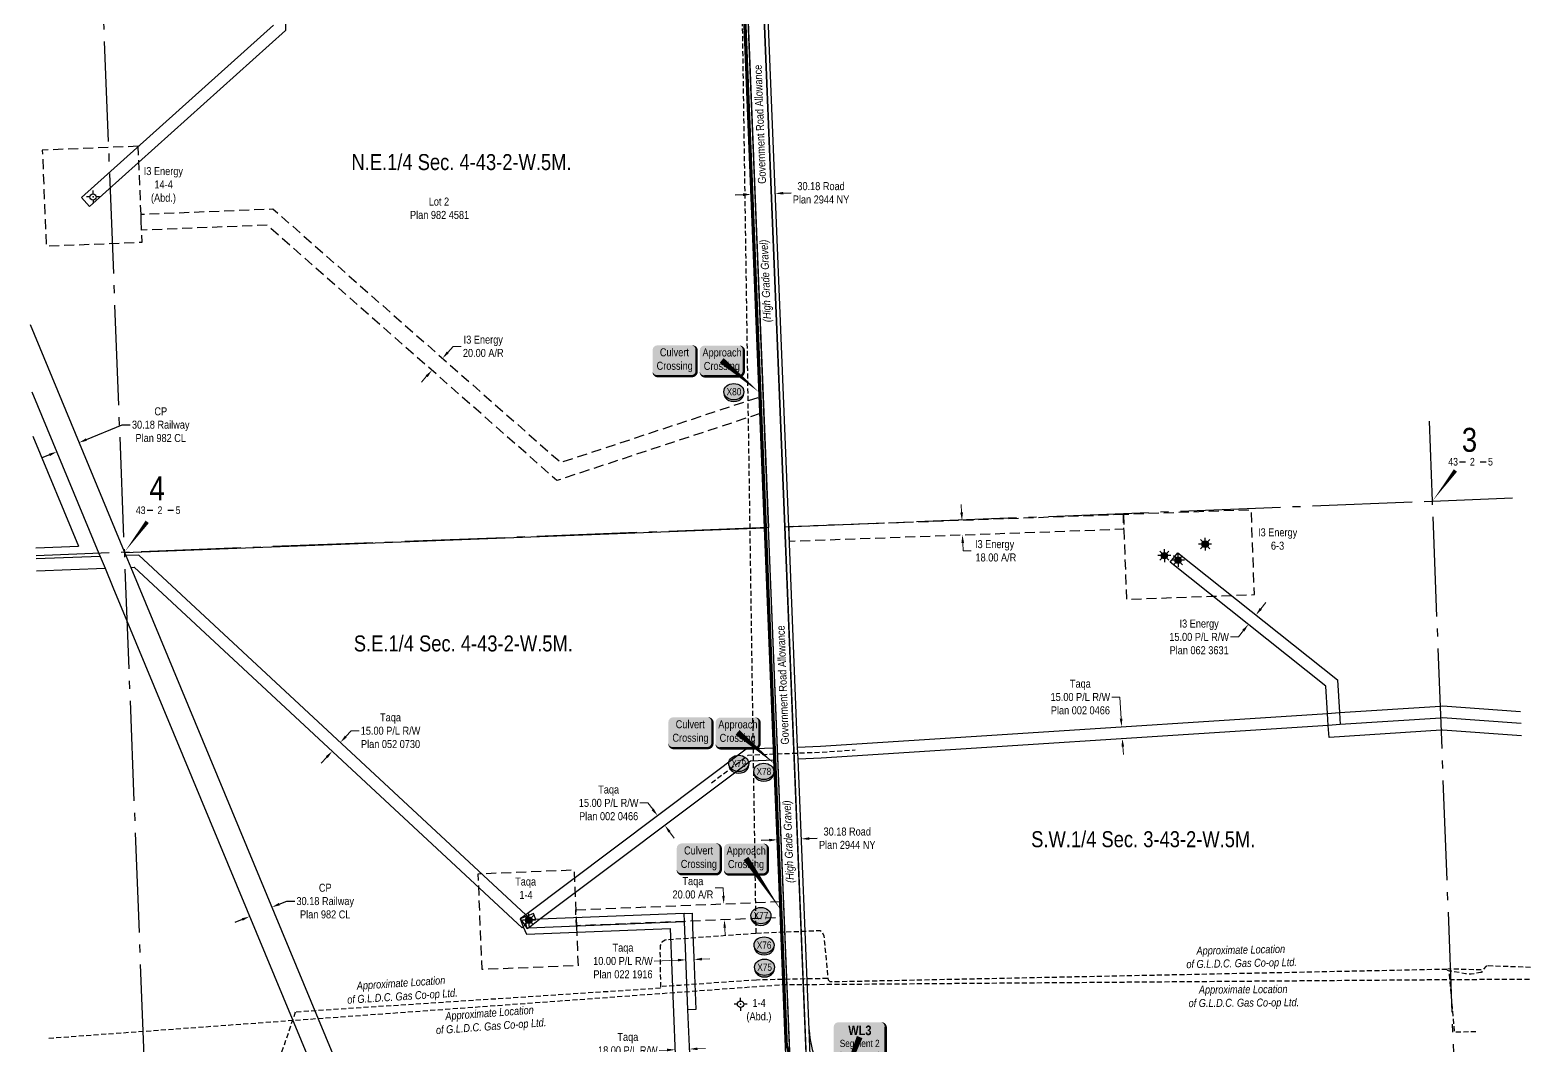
# Model space of a CAD drawing. Extents: x 683901 to 697439, y 5834844 to 5859401.
# Drawn here: x 687052 to 688927, y 5839223 to 5840493 of the extents above; entities that cross this region are included whole.
import ezdxf
from ezdxf.enums import TextEntityAlignment as Align

# ---------------------------------------------------------------- set-up
doc = ezdxf.new("R2010")
doc.units = 0
doc.header["$LTSCALE"] = 5
doc.header["$PDSIZE"] = 0.5
for name, pattern in [('foc-ACCESSROAD', [3.75, 2.5, -1.25]), ('foc-QUARTERLINE', [33, 25, -3, 2, -3]), ('UG_PIPE', [1.875, 1.25, -0.625])]:
    doc.linetypes.add(name, pattern=pattern)
doc.layers.get('Defpoints').update_dxf_attribs({"color": 9})
for name, color, linetype in [('10', 1, 'Continuous'), ('9', 3, 'Continuous'), ('AS-PIPE-UG', 44, 'UG_PIPE'), ('AS-PIPE-UG-T', 44, 'Continuous'), ('C-SYMBOL', 7, 'Continuous'), ('CG-NOTES', 7, 'Continuous'), ('F-AR', 190, 'foc-ACCESSROAD'), ('F-RW', 190, 'Continuous'), ('F-WS', 190, 'foc-ACCESSROAD'), ('F-WS-S', 190, 'Continuous'), ('L-QSEC', 8, 'foc-QUARTERLINE'), ('L-ROAD-T', 7, 'Continuous'), ('L-SEC', 7, 'Continuous'), ('L-SECLBL', 7, 'Continuous'), ('L-TITLEDB', 4, 'Continuous'), ('L-TITLEDB-T', 4, 'Continuous'), ('P-CROSSINGS', 250, 'Continuous')]:
    doc.layers.add(name, color=color, linetype=linetype)
for name, color, linetype, lineweight in [('F-RW-T', 190, 'Continuous', 9), ('F-WS-T', 190, 'Continuous', 9), ('T-TEXT', 48, 'Continuous', 18)]:
    doc.layers.add(name, color=color, linetype=linetype, lineweight=lineweight)
for name, color, linetype, true_color in [('oil_and_gas_wells_pt', 7, 'Continuous', 0xfc3d16), ('P-PROPOSED-WL3', 92, 'Continuous', 0x00bd00), ('P-PROPOSED-WL4', 7, 'Continuous', 0x5b5bc8)]:
    doc.layers.add(name, color=color, linetype=linetype, true_color=true_color)
doc.styles.add('175L', font='ARIALN.TTF', dxfattribs={"height": 20})
doc.styles.add('80', font='ARIALN.TTF', dxfattribs={"height": 10})
doc.styles.add('80CG', font='ARIALN.TTF', dxfattribs={"height": 10})
doc.styles.add('80L', font='ARIALN.TTF', dxfattribs={"height": 10})
doc.styles.add('80LS', font='ARIALNI.TTF', dxfattribs={"height": 10})
doc.styles.add('BOLD', font='ARIALNB.TTF')
doc.styles.add('Crossing', font='ARIALN.TTF', dxfattribs={"height": 10})
doc.styles.add('SIMPLEX', font='ARIALN.TTF')
doc.dimstyles.new('Compass 5 000', dxfattribs={"dimscale": 5, "dimtxt": 9, "dimasz": 2, "dimexe": 0.2, "dimexo": 0.0625, "dimgap": 0.5, "dimtad": 0, "dimtih": 1, "dimtoh": 1, "dimzin": 0, "dimdsep": 46, "dimtxsty": '80CG', "dimcen": 0.1, "dimse1": 1, "dimse2": 1, "dimclrd": 256, "dimclrt": 256, "dimaunit": 1, "dimadec": 4, "dimazin": 0, "dimtfac": 0.06, "dimtofl": 0, "dimtmove": 0, "dimatfit": 1, "dimfxl": 0.2, "dimtolj": 1, "dimtzin": 0, "dimlwd": -1, "dimarcsym": 0})

# ---------------------------------------------------------------- blocks, each defined once
blk = doc.blocks.new('L-SECLBL')
at = {"layer": '9', "color": 7}
for p, q in [((-5.1, -27.8), (-12.3, -27.8)), ((20.7, -27.8), (13.5, -27.8))]:
    blk.add_line(p, q, dxfattribs=at)
at = {"layer": '10', "color": 2, "style": 'SIMPLEX'}
blk.add_attdef('SEC', text='', height=30, dxfattribs=at).set_placement((0, 0), align=Align.MIDDLE)
at = {"layer": '10', "color": 5, "style": '80L'}
blk.add_attdef('TWP', text='', height=9.5, dxfattribs=at).set_placement((-14.4, -27.4), align=Align.MIDDLE_RIGHT)
blk.add_attdef('RGE', text='', height=9.5, dxfattribs=at).set_placement((3.6, -27.4), align=Align.MIDDLE_CENTER)
blk.add_attdef('MER', text='', height=9.5, dxfattribs=at).set_placement((23.2, -27.4), align=Align.MIDDLE_LEFT)
blk = doc.blocks.new('*U988')
h = blk.add_hatch(color=59)
edge = h.paths.add_edge_path()
edge.add_line((-21.5, -20), (21.5, -20))
edge.add_arc((21.5, -14), 6, 270, 360)
edge.add_line((27.5, -14), (27.5, 12.5))
edge.add_arc((21.5, 12.5), 6, 0, 90)
edge.add_line((21.5, 18.5), (-21.5, 18.5))
edge.add_arc((-21.5, 12.5), 6, 90, 180)
edge.add_line((-27.5, 12.5), (-27.5, -14))
edge.add_arc((-21.5, -14), 6, 180, 270)
at = {"color": 1, "flags": 128}
blk.add_lwpolyline([(-21.5, -20, 3, 3, 0), (21.5, -20, 3, 3, 0.414214), (27.5, -14, 3, 3, 0), (27.5, 12.5, 3, 0, 0.414214), (21.5, 18.5, 0, 0, 0), (-21.5, 18.5, 0, 0, 0.414214), (-27.5, 12.5, 0, 0, 0), (-27.5, -14, 0, 3, 0.414214)], format="xyseb", close=True, dxfattribs=at)
blk.add_lwpolyline([(48, -40.9, 0, 7.5, 0), (0, 0, 0, 0, 0)], format="xyseb", dxfattribs=at)
at = {"color": 1, "style": '80'}
blk.add_attdef('ENTER_TEXT_001', (-36, -5), '', height=10, dxfattribs=at)
blk = doc.blocks.new('*U1009')
h = blk.add_hatch(color=254)
edge = h.paths.add_edge_path()
edge.add_line((-21.5, -20), (21.5, -20))
edge.add_arc((21.5, -14), 6, 270, 360)
edge.add_line((27.5, -14), (27.5, 12.5))
edge.add_arc((21.5, 12.5), 6, 0, 90)
edge.add_line((21.5, 18.5), (-21.5, 18.5))
edge.add_arc((-21.5, 12.5), 6, 90, 180)
edge.add_line((-27.5, 12.5), (-27.5, -14))
edge.add_arc((-21.5, -14), 6, 180, 270)
at = {"color": 160, "flags": 128}
blk.add_lwpolyline([(-21.5, -20, 3, 3, 0), (21.5, -20, 3, 3, 0.414214), (27.5, -14, 3, 3, 0), (27.5, 12.5, 3, 0, 0.414214), (21.5, 18.5, 0, 0, 0), (-21.5, 18.5, 0, 0, 0.414214), (-27.5, 12.5, 0, 0, 0), (-27.5, -14, 0, 3, 0.414214)], format="xyseb", close=True, dxfattribs=at)
at = {"color": 160, "style": '80'}
blk.add_attdef('ENTER_TEXT_001', (-26.8, -4.9), '', height=10, dxfattribs=at)
blk = doc.blocks.new('*U1010')
h = blk.add_hatch(color=59)
edge = h.paths.add_edge_path()
edge.add_line((-21.5, -20), (21.5, -20))
edge.add_arc((21.5, -14), 6, 270, 360)
edge.add_line((27.5, -14), (27.5, 12.5))
edge.add_arc((21.5, 12.5), 6, 0, 90)
edge.add_line((21.5, 18.5), (-21.5, 18.5))
edge.add_arc((-21.5, 12.5), 6, 90, 180)
edge.add_line((-27.5, 12.5), (-27.5, -14))
edge.add_arc((-21.5, -14), 6, 180, 270)
at = {"color": 1, "flags": 128}
blk.add_lwpolyline([(-21.5, -20, 3, 3, 0), (21.5, -20, 3, 3, 0.414214), (27.5, -14, 3, 3, 0), (27.5, 12.5, 3, 0, 0.414214), (21.5, 18.5, 0, 0, 0), (-21.5, 18.5, 0, 0, 0.414214), (-27.5, 12.5, 0, 0, 0), (-27.5, -14, 0, 3, 0.414214)], format="xyseb", close=True, dxfattribs=at)
blk.add_lwpolyline([(48, -40.9, 0, 7.5, 0), (0, 0, 0, 0, 0)], format="xyseb", dxfattribs=at)
at = {"color": 1, "style": '80'}
blk.add_attdef('ENTER_TEXT_001', (-36, -5), '', height=10, dxfattribs=at)
blk = doc.blocks.new('*U1011')
h = blk.add_hatch(color=254)
edge = h.paths.add_edge_path()
edge.add_line((-21.5, -20), (21.5, -20))
edge.add_arc((21.5, -14), 6, 270, 360)
edge.add_line((27.5, -14), (27.5, 12.5))
edge.add_arc((21.5, 12.5), 6, 0, 90)
edge.add_line((21.5, 18.5), (-21.5, 18.5))
edge.add_arc((-21.5, 12.5), 6, 90, 180)
edge.add_line((-27.5, 12.5), (-27.5, -14))
edge.add_arc((-21.5, -14), 6, 180, 270)
at = {"color": 160, "flags": 128}
blk.add_lwpolyline([(-21.5, -20, 3, 3, 0), (21.5, -20, 3, 3, 0.414214), (27.5, -14, 3, 3, 0), (27.5, 12.5, 3, 0, 0.414214), (21.5, 18.5, 0, 0, 0), (-21.5, 18.5, 0, 0, 0.414214), (-27.5, 12.5, 0, 0, 0), (-27.5, -14, 0, 3, 0.414214)], format="xyseb", close=True, dxfattribs=at)
at = {"color": 160, "style": '80'}
blk.add_attdef('ENTER_TEXT_001', (-26.8, -4.9), '', height=10, dxfattribs=at)
blk = doc.blocks.new('*U1012')
h = blk.add_hatch(color=59)
edge = h.paths.add_edge_path()
edge.add_line((-21.5, -20), (21.5, -20))
edge.add_arc((21.5, -14), 6, 270, 360)
edge.add_line((27.5, -14), (27.5, 12.5))
edge.add_arc((21.5, 12.5), 6, 0, 90)
edge.add_line((21.5, 18.5), (-21.5, 18.5))
edge.add_arc((-21.5, 12.5), 6, 90, 180)
edge.add_line((-27.5, 12.5), (-27.5, -14))
edge.add_arc((-21.5, -14), 6, 180, 270)
at = {"color": 1, "flags": 128}
blk.add_lwpolyline([(-21.5, -20, 3, 3, 0), (21.5, -20, 3, 3, 0.414214), (27.5, -14, 3, 3, 0), (27.5, 12.5, 3, 0, 0.414214), (21.5, 18.5, 0, 0, 0), (-21.5, 18.5, 0, 0, 0.414214), (-27.5, 12.5, 0, 0, 0), (-27.5, -14, 0, 3, 0.414214)], format="xyseb", close=True, dxfattribs=at)
blk.add_lwpolyline([(44.6, -65.6, 0, 7.5, 0), (0, 0, 0, 0, 0)], format="xyseb", dxfattribs=at)
at = {"color": 1, "style": '80'}
blk.add_attdef('ENTER_TEXT_001', (-36, -5), '', height=10, dxfattribs=at)
blk = doc.blocks.new('*U1013')
h = blk.add_hatch(color=254)
edge = h.paths.add_edge_path()
edge.add_line((-21.5, -20), (21.5, -20))
edge.add_arc((21.5, -14), 6, 270, 360)
edge.add_line((27.5, -14), (27.5, 12.5))
edge.add_arc((21.5, 12.5), 6, 0, 90)
edge.add_line((21.5, 18.5), (-21.5, 18.5))
edge.add_arc((-21.5, 12.5), 6, 90, 180)
edge.add_line((-27.5, 12.5), (-27.5, -14))
edge.add_arc((-21.5, -14), 6, 180, 270)
at = {"color": 160, "flags": 128}
blk.add_lwpolyline([(-21.5, -20, 3, 3, 0), (21.5, -20, 3, 3, 0.414214), (27.5, -14, 3, 3, 0), (27.5, 12.5, 3, 0, 0.414214), (21.5, 18.5, 0, 0, 0), (-21.5, 18.5, 0, 0, 0.414214), (-27.5, 12.5, 0, 0, 0), (-27.5, -14, 0, 3, 0.414214)], format="xyseb", close=True, dxfattribs=at)
at = {"color": 160, "style": '80'}
blk.add_attdef('ENTER_TEXT_001', (-26.8, -4.9), '', height=10, dxfattribs=at)
blk = doc.blocks.new('*U1065')
h = blk.add_hatch(color=254)
edge = h.paths.add_edge_path()
edge.add_line((-26.5, -34.4), (26.5, -34.4))
edge.add_arc((26.5, -28.4), 6, 270, 360)
edge.add_line((32.5, -28.4), (32.5, 12.5))
edge.add_arc((26.5, 12.5), 6, 0, 90)
edge.add_line((26.5, 18.5), (-26.5, 18.5))
edge.add_arc((-26.5, 12.5), 6, 90, 180)
edge.add_line((-32.5, 12.5), (-32.5, -28.4))
edge.add_arc((-26.5, -28.4), 6, 180, 270)
at = {"layer": 'P-PROPOSED-WL3', "flags": 128}
blk.add_lwpolyline([(-26.5, -34.4, 3, 3, 0), (26.5, -34.4, 3, 3, 0.414214), (32.5, -28.4, 3, 3, 0), (32.5, 12.5, 3, 0, 0.414214), (26.5, 18.5, 0, 0, 0), (-26.5, 18.5, 0, 0, 0.414214), (-32.5, 12.5, 0, 0, 0), (-32.5, -28.4, 0, 3, 0.414214)], format="xyseb", close=True, dxfattribs=at)
blk.add_lwpolyline([(-36.9, -93.2, 0, 7.5, 0), (0, 0, 0, 0, 0)], format="xyseb", dxfattribs=at)
at = {"layer": 'P-PROPOSED-WL3'}
for tag, p, height, style in [('TEMP_AREA_W1_001', (-9.2, 2.2), 12, 'BOLD'), ('ENTER_TEXT_001', (-30.7, -12.5), 9, '80')]:
    blk.add_attdef(tag, p, '', height=height, dxfattribs=dict(at, style=style))
blk = doc.blocks.new('*D1274')
at = {"layer": 'Defpoints', "color": 0, "transparency": 16777216}
for p in [(688571.1, 5839752.4), (688580.4, 5839764.1), (688574.2, 5839749.9)]:
    blk.add_point(p, dxfattribs=at)
at = {"layer": 'F-RW-T', "transparency": 16777216}
for p, q in [((688589.8, 5839769.4), (688596, 5839777.3)), ((688561.8, 5839734.2), (688551.8, 5839734.2)), ((688568, 5839742.1), (688561.8, 5839734.2))]:
    blk.add_line(p, q, dxfattribs=at)
for points in [[(688588.5, 5839770.5), (688591.1, 5839768.4), (688583.6, 5839761.6)], [(688566.7, 5839743.1), (688569.3, 5839741), (688574.2, 5839749.9)]]:
    blk.add_solid(points, dxfattribs=at)
at = {"layer": 'F-RW-T', "transparency": 16777216, "insert": (688512.7, 5839734.2), "char_height": 10, "attachment_point": 5, "style": '80CG'}
blk.add_mtext('\\A1;I3 Energy\\P15.00 P/L R/W\\PPlan 062 3631', dxfattribs=at)
blk = doc.blocks.new('*D1275')
at = {"layer": 'Defpoints', "color": 0, "transparency": 16777216}
for p in [(688400.2, 5839621), (688415.8, 5839622), (688401.2, 5839606)]:
    blk.add_point(p, dxfattribs=at)
at = {"layer": 'F-RW-T', "transparency": 16777216}
for p, q in [((688413.4, 5839659.1), (688403.4, 5839659.1)), ((688415.1, 5839632), (688413.4, 5839659.1)), ((688417.4, 5839597.1), (688418, 5839587.1))]:
    blk.add_line(p, q, dxfattribs=at)
for points in [[(688416.8, 5839632.1), (688413.5, 5839631.9), (688415.8, 5839622)], [(688419, 5839597.2), (688415.7, 5839597), (688416.7, 5839607)]]:
    blk.add_solid(points, dxfattribs=at)
at = {"layer": 'F-RW-T', "transparency": 16777216, "insert": (688364.3, 5839659.1), "char_height": 10, "attachment_point": 5, "style": '80CG'}
blk.add_mtext('\\A1;Taqa\\P15.00 P/L R/W\\PPlan 002 0466', dxfattribs=at)
blk = doc.blocks.new('*D1276')
at = {"layer": 'Defpoints', "color": 0, "transparency": 16777216}
for p in [(687835.8, 5839510.7), (687826.9, 5839504), (687835.9, 5839492.1)]:
    blk.add_point(p, dxfattribs=at)
at = {"layer": 'F-RW-T', "transparency": 16777216}
for p, q in [((687823.7, 5839526.7), (687813.7, 5839526.7)), ((687829.8, 5839518.7), (687823.7, 5839526.7)), ((687850.8, 5839490.7), (687856.8, 5839482.7))]:
    blk.add_line(p, q, dxfattribs=at)
for points in [[(687831.1, 5839519.7), (687828.4, 5839517.7), (687835.8, 5839510.7)], [(687852.1, 5839491.7), (687849.4, 5839489.7), (687844.8, 5839498.7)]]:
    blk.add_solid(points, dxfattribs=at)
at = {"layer": 'F-RW-T', "transparency": 16777216, "insert": (687774.7, 5839526.7), "char_height": 10, "attachment_point": 5, "style": '80CG'}
blk.add_mtext('\\A1;Taqa\\P15.00 P/L R/W\\PPlan 002 0466', dxfattribs=at)
blk = doc.blocks.new('*D1277')
at = {"layer": 'Defpoints', "color": 0, "transparency": 16777216}
for p in [(687433.3, 5839608), (687439.4, 5839602.3), (687423.1, 5839597)]:
    blk.add_point(p, dxfattribs=at)
at = {"layer": 'F-RW-T', "transparency": 16777216}
for p, q in [((687446.2, 5839609.6), (687453, 5839616.9)), ((687453, 5839616.9), (687463, 5839616.9)), ((687422.4, 5839584), (687415.6, 5839576.6))]:
    blk.add_line(p, q, dxfattribs=at)
for points in [[(687445, 5839610.7), (687447.4, 5839608.5), (687439.4, 5839602.3)], [(687421.2, 5839585.1), (687423.6, 5839582.8), (687429.2, 5839591.3)]]:
    blk.add_solid(points, dxfattribs=at)
at = {"layer": 'F-RW-T', "transparency": 16777216, "insert": (687502.1, 5839616.9), "char_height": 10, "attachment_point": 5, "style": '80CG'}
blk.add_mtext('\\A1;Taqa\\P15.00 P/L R/W\\PPlan 052 0730', dxfattribs=at)
blk = doc.blocks.new('*D1278')
at = {"layer": 'Defpoints', "color": 0, "transparency": 16777216}
for p in [(687857.6, 5839221.9), (687857.8, 5839218.1), (687875.7, 5839222.6)]:
    blk.add_point(p, dxfattribs=at)
at = {"layer": 'F-RW-T', "transparency": 16777216}
for p, q in [((687847.8, 5839217.7), (687837.8, 5839217.3)), ((687885.8, 5839219.3), (687895.8, 5839219.7))]:
    blk.add_line(p, q, dxfattribs=at)
for points in [[(687847.7, 5839219.4), (687847.8, 5839216.1), (687857.8, 5839218.1)], [(687885.7, 5839220.9), (687885.9, 5839217.6), (687875.8, 5839218.9)]]:
    blk.add_solid(points, dxfattribs=at)
at = {"layer": 'F-RW-T', "transparency": 16777216, "insert": (687798.7, 5839217.3), "char_height": 10, "attachment_point": 5, "style": '80CG'}
blk.add_mtext('\\A1;Taqa\\P18.00 P/L R/W\\PPlan 002 0888', dxfattribs=at)
blk = doc.blocks.new('*D1279')
at = {"layer": 'Defpoints', "color": 0, "transparency": 16777216}
for p in [(687871.3, 5839330.5), (687871.8, 5839317.4), (687881.8, 5839317.8)]:
    blk.add_point(p, dxfattribs=at)
at = {"layer": 'F-RW-T', "transparency": 16777216}
for p, q in [((687861.3, 5839330.1), (687831.7, 5839329)), ((687891.3, 5839331.3), (687901.3, 5839331.7))]:
    blk.add_line(p, q, dxfattribs=at)
for points in [[(687861.2, 5839331.8), (687861.4, 5839328.5), (687871.3, 5839330.5)], [(687891.2, 5839333), (687891.4, 5839329.7), (687881.3, 5839330.9)]]:
    blk.add_solid(points, dxfattribs=at)
at = {"layer": 'F-RW-T', "transparency": 16777216, "insert": (687792.6, 5839329), "char_height": 10, "attachment_point": 5, "style": '80CG'}
blk.add_mtext('\\A1;Taqa\\P10.00 P/L R/W\\PPlan 022 1916', dxfattribs=at)
blk = doc.blocks.new('*D1320')
at = {"layer": 'Defpoints', "color": 0, "transparency": 16777216}
for p in [(687547.8, 5840072.9), (687561, 5840087.9), (687567.1, 5840082.6)]:
    blk.add_point(p, dxfattribs=at)
at = {"layer": 'F-RW-T', "transparency": 16777216}
for p, q in [((687573.7, 5840090.1), (687580.3, 5840097.6)), ((687580.3, 5840097.6), (687590.3, 5840097.6)), ((687547.2, 5840060.1), (687540.6, 5840052.6))]:
    blk.add_line(p, q, dxfattribs=at)
for points in [[(687572.4, 5840091.2), (687574.9, 5840089), (687567.1, 5840082.6)], [(687546, 5840061.2), (687548.5, 5840059), (687553.8, 5840067.6)]]:
    blk.add_solid(points, dxfattribs=at)
at = {"layer": 'F-RW-T', "transparency": 16777216, "insert": (687618, 5840097.6), "char_height": 10, "attachment_point": 5, "style": '80CG'}
blk.add_mtext('\\A1;I3 Energy\\P20.00 A/R', dxfattribs=at)
blk = doc.blocks.new('*D1321')
at = {"layer": 'Defpoints', "color": 0, "transparency": 16777216}
for p in [(687911.7, 5839400.2), (687918.6, 5839400.5), (687912.5, 5839380.2)]:
    blk.add_point(p, dxfattribs=at)
at = {"layer": 'F-RW-T', "transparency": 16777216}
for p, q in [((687917.8, 5839420.5), (687907.8, 5839420.5)), ((687918.2, 5839410.5), (687917.8, 5839420.5)), ((687919.8, 5839370.5), (687920.2, 5839360.5))]:
    blk.add_line(p, q, dxfattribs=at)
for points in [[(687919.8, 5839410.6), (687916.5, 5839410.4), (687918.6, 5839400.5)], [(687921.4, 5839370.6), (687918.1, 5839370.5), (687919.4, 5839380.5)]]:
    blk.add_solid(points, dxfattribs=at)
at = {"layer": 'F-RW-T', "transparency": 16777216, "insert": (687880, 5839420.5), "char_height": 10, "attachment_point": 5, "style": '80CG'}
blk.add_mtext('\\A1;Taqa\\P20.00 A/R', dxfattribs=at)
blk = doc.blocks.new('*D1322')
at = {"layer": 'Defpoints', "color": 0, "transparency": 16777216}
for p in [(688213, 5839879.7), (688213.6, 5839861.8), (688216.9, 5839861.9)]:
    blk.add_point(p, dxfattribs=at)
at = {"layer": 'F-RW-T', "transparency": 16777216}
for p, q in [((688215.9, 5839889.9), (688215.5, 5839899.9)), ((688217.3, 5839851.9), (688217.6, 5839841.9)), ((688217.6, 5839841.9), (688227.6, 5839841.9))]:
    blk.add_line(p, q, dxfattribs=at)
for points in [[(688217.6, 5839889.9), (688214.2, 5839889.8), (688216.3, 5839879.9)], [(688218.9, 5839851.9), (688215.6, 5839851.8), (688216.9, 5839861.9)]]:
    blk.add_solid(points, dxfattribs=at)
at = {"layer": 'F-RW-T', "transparency": 16777216, "insert": (688257.1, 5839841.9), "char_height": 10, "attachment_point": 5, "style": '80CG'}
blk.add_mtext('\\A1;I3 Energy\\P 18.00 A/R', dxfattribs=at)
blk = doc.blocks.new('*D1141')
at = {"layer": 'Defpoints', "color": 0, "transparency": 16777216}
for p in [(687952.6, 5840291.5), (687952.8, 5840287.6), (687982.8, 5840292.7)]:
    blk.add_point(p, dxfattribs=at)
at = {"layer": 'L-TITLEDB-T', "transparency": 16777216}
for p, q in [((687942.8, 5840287.2), (687932.8, 5840286.8)), ((687992.9, 5840289.1), (688002.9, 5840289.5))]:
    blk.add_line(p, q, dxfattribs=at)
for points in [[(687942.7, 5840288.9), (687942.8, 5840285.5), (687952.8, 5840287.6)], [(687992.8, 5840290.8), (687993, 5840287.4), (687982.9, 5840288.7)]]:
    blk.add_solid(points, dxfattribs=at)
at = {"layer": 'L-TITLEDB-T', "transparency": 16777216, "insert": (688040.2, 5840289.5), "char_height": 10, "attachment_point": 5, "style": '80CG'}
blk.add_mtext('\\A1;30.18 Road\\PPlan 2944 NY', dxfattribs=at)
blk = doc.blocks.new('*D1142')
at = {"layer": 'Defpoints', "color": 0, "transparency": 16777216}
for p in [(687985.2, 5839484.5), (687985.4, 5839480.6), (688015.4, 5839485.7)]:
    blk.add_point(p, dxfattribs=at)
at = {"layer": 'L-TITLEDB-T', "transparency": 16777216}
for p, q in [((687975.4, 5839480.2), (687965.4, 5839479.8)), ((688025.5, 5839482.1), (688035.5, 5839482.5))]:
    blk.add_line(p, q, dxfattribs=at)
for points in [[(687975.3, 5839481.8), (687975.5, 5839478.5), (687985.4, 5839480.6)], [(688025.5, 5839483.8), (688025.6, 5839480.4), (688015.5, 5839481.7)]]:
    blk.add_solid(points, dxfattribs=at)
at = {"layer": 'L-TITLEDB-T', "transparency": 16777216, "insert": (688072.9, 5839482.5), "char_height": 10, "attachment_point": 5, "style": '80CG'}
blk.add_mtext('\\A1;30.18 Road\\PPlan 2944 NY', dxfattribs=at)
blk = doc.blocks.new('*D1144')
at = {"layer": 'Defpoints', "color": 0, "transparency": 16777216}
for p in [(687108.4, 5839987.7), (687112.8, 5839977.2), (687080.5, 5839976.2)]:
    blk.add_point(p, dxfattribs=at)
at = {"layer": 'L-TITLEDB-T', "transparency": 16777216}
for p, q in [((687122, 5839981.1), (687166.8, 5839999.6)), ((687166.8, 5839999.6), (687176.8, 5839999.6)), ((687075.7, 5839961.8), (687066.4, 5839958))]:
    blk.add_line(p, q, dxfattribs=at)
for points in [[(687121.4, 5839982.6), (687122.6, 5839979.5), (687112.8, 5839977.2)], [(687075, 5839963.4), (687076.3, 5839960.3), (687084.9, 5839965.7)]]:
    blk.add_solid(points, dxfattribs=at)
at = {"layer": 'L-TITLEDB-T', "transparency": 16777216, "insert": (687214.9, 5839999.6), "char_height": 10, "attachment_point": 5, "style": '80CG'}
blk.add_mtext('\\A1;CP\\P30.18 Railway\\PPlan 982 CL', dxfattribs=at)
blk = doc.blocks.new('*D1147')
at = {"layer": 'Defpoints', "color": 0, "transparency": 16777216}
for p in [(687353.1, 5839398), (687353.8, 5839396.3), (687325.2, 5839386.4)]:
    blk.add_point(p, dxfattribs=at)
at = {"layer": 'L-TITLEDB-T', "transparency": 16777216}
for p, q in [((687363, 5839400.1), (687372.3, 5839403.9)), ((687372.3, 5839403.9), (687382.3, 5839403.9)), ((687316.7, 5839380.9), (687307.5, 5839377))]:
    blk.add_line(p, q, dxfattribs=at)
for points in [[(687362.4, 5839401.6), (687363.7, 5839398.6), (687353.8, 5839396.3)], [(687316.1, 5839382.4), (687317.3, 5839379.3), (687325.9, 5839384.7)]]:
    blk.add_solid(points, dxfattribs=at)
at = {"layer": 'L-TITLEDB-T', "transparency": 16777216, "insert": (687420.5, 5839403.9), "char_height": 10, "attachment_point": 5, "style": '80CG'}
blk.add_mtext('\\A1;CP\\P30.18 Railway\\PPlan 982 CL', dxfattribs=at)
blk = doc.blocks.new('xing2')
h = blk.add_hatch(color=50)
h.dxf.hatch_style = 1
edge = h.paths.add_edge_path()
edge.add_ellipse((0, 0), major_axis=(-12.5, 0), ratio=0.816297, start_angle=0, end_angle=360)
h = blk.add_hatch(color=250)
h.dxf.hatch_style = 1
edge = h.paths.add_edge_path()
edge.add_ellipse((0, -2), major_axis=(-12.5, 0), ratio=0.816297, start_angle=0, end_angle=180)
edge.add_line((12.5, -2), (12.5, 0))
edge.add_ellipse((0, 0), major_axis=(-12.5, 0), ratio=0.816297, start_angle=0, end_angle=180, ccw=False)
edge.add_line((-12.5, 0), (-12.5, -2))
at = {"color": 250}
blk.add_ellipse((0, 0), major_axis=(-12.5, 0), ratio=0.816297, dxfattribs=at)
blk.add_ellipse((0, -2), major_axis=(-12.5, 0), ratio=0.816297, start_param=0, end_param=3.141593, dxfattribs=at)
at = {"color": 250, "style": 'Crossing'}
blk.add_attdef('CROSSING', text='', height=9, dxfattribs=at).set_placement((0.1, 0), align=Align.MIDDLE_CENTER)
at = {"color": 250, "style": 'Crossing', "flags": 1}
for tag, p in [('OWNER', (0.1, -12.5)), ('DESCRIPTION', (0.1, -25.8)), ('LOCATION', (0.1, -39.3)), ('DWG_REF', (0.1, -52.8))]:
    blk.add_attdef(tag, text='', height=9, dxfattribs=at).set_placement(p, align=Align.MIDDLE_CENTER)
blk = doc.blocks.new('GABD')
for p, q in [((-0.81, 0), (-1.62, 0)), ((0, 0.81), (0, 1.62)), ((1.62, 0), (0.81, 0)), ((0, -0.81), (0, -1.62))]:
    blk.add_line(p, q)
blk.add_circle((0, 0), 0.8)
blk = doc.blocks.new('GAS')
h = blk.add_hatch(color=255)
h.dxf.hatch_style = 1
edge = h.paths.add_edge_path()
edge.add_arc((0, 0), 0.9, 0, 360)
for p, q in [((-0.81, 0), (-1.62, 0)), ((-0.57, 0.57), (-1.14, 1.14)), ((0, 0.81), (0, 1.62)), ((0.57, 0.57), (1.14, 1.14)), ((1.62, 0), (0.81, 0)), ((-0.57, -0.57), (-1.14, -1.14)), ((0, -0.81), (0, -1.62)), ((1.14, -1.14), (0.57, -0.57))]:
    blk.add_line(p, q)
blk.add_circle((0, 0), 0.8)

msp = doc.modelspace()

# ---------------------------------------------------------------- linework, layer by layer
at = {"layer": 'AS-PIPE-UG', "flags": 128}
for points in [[(687841.705, 5840615.854), (687846.046, 5840602.966), (687872.02, 5840600.006), (687940.137, 5840602.619), (687958.616, 5839363.383)], [(687903.152, 5839551.961), (687949.232, 5839586.587), (688011.185, 5839589.07), (688039.864, 5839590.229), (688082.821, 5839593.003)], [(687958.616, 5839363.383), (687942.553, 5839362.249), (687845.516, 5839355.259), (687841.378, 5839352.76), (687839.253, 5839348.211), (687838.847, 5839342.536), (687839.485, 5839294.951)], [(688051.638, 5839302.789), (688049.421, 5839305.204), (688044.116, 5839359.897), (688041.942, 5839364.668), (688038.953, 5839366.837), (687958.616, 5839363.383)], [(688872.7, 5839322.885), (688871.869, 5839322.539), (688871.001, 5839322.037), (688867.736, 5839318.519), (688865.456, 5839314.998)], [(688926.909, 5839321.012), (688872.7, 5839322.885)], [(687074.94, 5839232.581), (687990.626, 5839299.442), (688826.776, 5839305.923), (688927.47, 5839306.467)], [(687959.333, 5839305.235), (687864.068, 5839298.573), (687841.458, 5839297.002)], [(688048.381, 5839307), (688030.632, 5839306.865), (687959.333, 5839305.235)], [(688822.455, 5839318.59), (688051.638, 5839302.789)], [(688865.456, 5839314.998), (688864.458, 5839314.753), (688857.564, 5839313.35), (688852.747, 5839312.37), (688845.668, 5839313.153), (688829.469, 5839316.055), (688826.776, 5839316.306), (688825.655, 5839316.454), (688824.535, 5839316.659), (688823.404, 5839317.229), (688822.749, 5839317.998), (688822.455, 5839318.59)], [(688865.384, 5839317.901), (688823.486, 5839319.051)], [(688825.227, 5839312.916), (688831.523, 5839240.391), (688859.559, 5839240.962)], [(688865.456, 5839314.998), (688866.556, 5839314.946)], [(687839.485, 5839294.951), (687383.114, 5839265.152)], [(687383.114, 5839265.152), (687359.107, 5839194.715)]]:
    msp.add_lwpolyline(points, dxfattribs=at)
at = {"layer": 'F-AR', "flags": 128}
for points in [[(687963.883, 5840013.466), (687710.125, 5839929.809), (687347.886, 5840249.15), (687191.035, 5840242.828), (687190.229, 5840262.811), (687355.095, 5840269.457), (687714.751, 5839952.393), (687963.047, 5840034.249)], [(688417.999, 5839887.218), (687999.779, 5839871.973), (688000.503, 5839853.988), (688418.654, 5839869.23)], [(687733.619, 5839393.074), (687988.513, 5839403.302), (687989.32, 5839383.319), (687734.421, 5839373.091)]]:
    msp.add_lwpolyline(points, close=True, dxfattribs=at)
at = {"layer": 'F-RW', "flags": 128}
for points in [[(687369.563, 5840651.726), (687370.702, 5840492.604)], [(687115.742, 5840283.576), (687355.652, 5840499.243)], [(687370.702, 5840492.604), (687125.77, 5840272.423)], [(687125.77, 5840272.423), (687115.742, 5840283.576)], [(687139.253, 5839834.799), (687059.211, 5839831.72)], [(687187.364, 5839836.644), (687171.359, 5839836.023)], [(687671.047, 5839386.901), (687187.364, 5839836.644)], [(688476.719, 5839827.544), (688486.063, 5839839.277)], [(688671.006, 5839672.805), (688476.719, 5839827.544)], [(688486.063, 5839839.277), (688685.548, 5839680.399)], [(687059.602, 5839816.795), (687145.308, 5839820.096)], [(687177.488, 5839821.249), (687181.717, 5839821.412)], [(687181.717, 5839821.412), (687666.655, 5839370.494)], [(688685.548, 5839680.399), (688688.164, 5839639.599)], [(688673.204, 5839638.632), (688671.006, 5839672.805)], [(688673.204, 5839638.632), (688688.164, 5839639.599)], [(688688.164, 5839639.599), (688814.211, 5839647.737)], [(688688.164, 5839639.599), (688689.124, 5839624.628)], [(688814.211, 5839647.737), (688817.025, 5839647.917)], [(688817.025, 5839647.917), (688914.565, 5839640.914)], [(688674.161, 5839623.665), (688040.257, 5839582.739)], [(688260.397, 5839611.983), (688673.204, 5839638.632)], [(688674.161, 5839623.665), (688673.204, 5839638.632)], [(688689.124, 5839624.628), (688674.161, 5839623.665)], [(688675.12, 5839608.695), (688674.161, 5839623.665)], [(688814.785, 5839632.744), (688689.124, 5839624.628)], [(688816.967, 5839632.885), (688814.785, 5839632.744)], [(688915.147, 5839625.837), (688816.967, 5839632.885)], [(688039.468, 5839597.721), (688260.397, 5839611.983)], [(688815.364, 5839617.75), (688675.12, 5839608.695)], [(688816.91, 5839617.85), (688815.364, 5839617.75)], [(688915.729, 5839610.753), (688816.91, 5839617.85)], [(687946.598, 5839593.987), (687671.047, 5839386.901)], [(687980.703, 5839595.351), (687946.598, 5839593.987)], [(688010.868, 5839596.58), (688039.468, 5839597.721)], [(688040.257, 5839582.739), (688011.485, 5839581.576)], [(687688.486, 5839381.267), (687951.868, 5839579.187)], [(687951.868, 5839579.187), (687981.308, 5839580.363)], [(687671.047, 5839386.901), (687663.993, 5839381.593)], [(687672.806, 5839385.262), (687663.993, 5839381.593)], [(687663.993, 5839381.593), (687669.773, 5839373.849)], [(687663.993, 5839381.593), (687667.969, 5839371.907)], [(687672.806, 5839385.262), (687671.047, 5839386.901)], [(687671.119, 5839380.529), (687676.185, 5839380.748)], [(687671.119, 5839380.529), (687671.305, 5839375.496)], [(687671.305, 5839375.496), (687676.185, 5839380.748)], [(687680.619, 5839388.515), (687672.806, 5839385.262)], [(687676.87, 5839381.484), (687672.806, 5839385.262)], [(687674.396, 5839370.617), (687688.486, 5839381.267)], [(687674.396, 5839370.617), (687869.371, 5839378.572)], [(687676.185, 5839380.748), (687676.87, 5839381.484)], [(687676.185, 5839380.748), (687683.692, 5839381.071)], [(687683.692, 5839381.071), (687680.619, 5839388.515)], [(687688.486, 5839381.267), (687683.692, 5839381.071)], [(687869.046, 5839388.599), (687688.486, 5839381.267)], [(687869.046, 5839388.599), (687878.959, 5839388.969)], [(687869.371, 5839378.572), (687869.046, 5839388.599)], [(687873.79, 5839267.877), (687869.371, 5839378.572)], [(687878.959, 5839388.969), (687879.684, 5839370.983)], [(687666.655, 5839370.494), (687667.969, 5839371.907)], [(687667.969, 5839371.907), (687669.773, 5839373.849)], [(687667.969, 5839371.907), (687671.827, 5839362.505)], [(687669.773, 5839373.849), (687671.305, 5839375.496)], [(687669.773, 5839373.849), (687671.448, 5839371.603)], [(687671.305, 5839375.496), (687671.448, 5839371.603)], [(687671.448, 5839371.603), (687671.493, 5839370.499)], [(687671.448, 5839371.603), (687672.255, 5839370.531)], [(687671.493, 5839370.499), (687672.255, 5839370.531)], [(687671.827, 5839362.505), (687851.709, 5839369.849)], [(687672.255, 5839370.531), (687674.396, 5839370.617)], [(687672.255, 5839370.531), (687672.988, 5839369.557)], [(687672.988, 5839369.557), (687674.396, 5839370.617)], [(687851.709, 5839369.849), (687858.003, 5839212.197)], [(687879.684, 5839370.983), (687881.224, 5839333.31)], [(687881.224, 5839333.31), (687883.786, 5839268.28)], [(687883.786, 5839268.28), (687873.79, 5839267.877)], [(687876.05, 5839212.923), (687873.79, 5839267.877)]]:
    msp.add_lwpolyline(points, dxfattribs=at)
at = {"layer": 'F-WS', "flags": 128}
for points in [[(687186.806, 5840347.742), (687066.903, 5840342.909), (687071.736, 5840223.007), (687191.639, 5840227.84), (687190.229, 5840262.811)], [(688417.999, 5839887.218), (688421.86, 5839781.288), (688527.79, 5839785.15), (688581.754, 5839787.117), (688577.893, 5839893.046), (688523.928, 5839891.079)], [(687734.421, 5839373.091), (687736.426, 5839323.131), (687616.522, 5839318.319), (687611.711, 5839438.223), (687731.615, 5839443.034), (687734.02, 5839383.082)]]:
    msp.add_lwpolyline(points, close=True, dxfattribs=at)
at = {"layer": 'L-QSEC', "flags": 128}
for points in [[(687137.932, 5840643.524), (687200.583, 5839037.009)], [(688804.351, 5839904.114), (688800.496, 5840004.035)], [(687994.749, 5839871.851), (688804.351, 5839904.114)], [(688804.351, 5839904.114), (688904.256, 5839908.095)], [(688835.369, 5839100.145), (688804.351, 5839904.114)], [(687974.65, 5839871.05), (687059.106, 5839835.691)]]:
    msp.add_lwpolyline(points, dxfattribs=at)
at = {"layer": 'L-SEC', "flags": 128}
for points in [[(687942.215, 5840672.176), (687958.433, 5840271.613), (687974.65, 5839871.05)], [(687994.749, 5839871.851), (687978.533, 5840272.409), (687962.315, 5840672.966)], [(688007.121, 5839067.981), (687990.885, 5839469.514), (687990.885, 5839469.514), (687974.65, 5839871.05)], [(688027.221, 5839068.762), (688010.985, 5839470.306), (687994.749, 5839871.851)]]:
    msp.add_lwpolyline(points, dxfattribs=at)
at = {"layer": 'L-SECLBL', "flags": 128}
for points in [[(688804.351, 5839904.114, 0, 5, 0), (688833.074, 5839942.359, 0, 0, 0)], [(687169.27, 5839839.945, 0, 5, 0), (687197.993, 5839878.191, 0, 0, 0)]]:
    msp.add_lwpolyline(points, format="xyseb", dxfattribs=at)
at = {"layer": 'L-TITLEDB', "flags": 128}
for points in [[(687954.151, 5840253.016), (687937.19, 5840671.997)], [(687974.65, 5839871.052), (687942.215, 5840672.177)], [(687962.313, 5840672.965), (687994.751, 5839871.835)], [(687999.777, 5839872.03), (687967.338, 5840673.162)], [(687969.625, 5839870.861), (687954.151, 5840253.016)], [(687051.516, 5840124.793), (687169.243, 5839841.123)], [(687053.722, 5840040.791), (687137.592, 5839838.702)], [(687055.184, 5839985.102), (687112.196, 5839847.726)], [(687169.725, 5839839.958), (687969.625, 5839870.861)], [(687979.981, 5839613.336), (687969.625, 5839870.861)], [(688006.392, 5839082.904), (687974.65, 5839871.052)], [(687994.751, 5839871.835), (688026.598, 5839083.733)], [(688010.868, 5839596.58), (687999.777, 5839872.03)], [(687058.844, 5839845.68), (687112.196, 5839847.726)], [(687137.592, 5839838.702), (687139.253, 5839834.799)], [(687139.253, 5839834.799), (687145.308, 5839820.096)], [(687169.243, 5839841.123), (687169.725, 5839839.958)], [(687169.725, 5839839.958), (687171.359, 5839836.023)], [(687171.359, 5839836.023), (687177.488, 5839821.249)], [(687145.308, 5839820.096), (687155.053, 5839796.598)], [(687177.488, 5839821.249), (687492.017, 5839063.111)], [(687155.053, 5839796.598), (687172.634, 5839754.237)], [(687172.634, 5839754.237), (687459.867, 5839061.883)], [(687980.703, 5839595.351), (687979.981, 5839613.336)], [(687981.308, 5839580.363), (687980.703, 5839595.351)], [(688011.485, 5839581.576), (688010.868, 5839596.58)], [(687986.92, 5839442.759), (687981.308, 5839580.363)], [(688025.229, 5839242.977), (688011.485, 5839581.576)], [(687995.035, 5839241.813), (687986.92, 5839442.759)], [(688001.483, 5839082.727), (687995.035, 5839241.813)], [(688028.646, 5839158.048), (688025.229, 5839242.977)]]:
    msp.add_lwpolyline(points, dxfattribs=at)
msp.add_lwpolyline([(688025.229, 5839242.977, 0.23940478), (688071.669, 5839160.092)], format="xyb", dxfattribs=at)
at = {"layer": 'oil_and_gas_wells_pt'}
for p in [(687130.268, 5840284.366), (688520.216, 5839850.223), (688469.257, 5839835.887), (688486.337, 5839830.089), (687675.001, 5839380.111), (687939.63, 5839274.945)]:
    msp.add_point(p, dxfattribs=at)
at = {"layer": 'P-PROPOSED-WL4', "flags": 128}
msp.add_lwpolyline([(687938.689, 5840672.056, 3, 3, 0), (687971.124, 5839870.922, 3, 3, 0), (687997.28, 5839223.525, 3, 3, 0.12505674), (688028.541, 5839160.664, 0, 0, 0)], format="xyseb", dxfattribs=at)

# ---------------------------------------------------------------- block references
at = {"layer": 'CG-NOTES'}
ref = msp.add_blockref('*U1009', (687857.121, 5840080.347), dxfattribs=dict(at, xscale=1.000131017163248, yscale=1.000131017163248, zscale=1.000131017163248))
ref.add_attrib('ENTER_TEXT_001', 'Culvert', (687838.738, 5840085.151), dxfattribs={"layer": '0', "color": 160, "height": 10.0013, "style": '80'})
ref.add_attrib('ENTER_TEXT_002', 'Crossing', (687834.641, 5840068.304), dxfattribs={"layer": '0', "color": 160, "height": 10.0013, "style": '80'})
ref = msp.add_blockref('*U988', (687916.069, 5840080.049), dxfattribs=dict(at, xscale=0.999081924950458, yscale=0.999081924950458, zscale=0.999081924950458))
ref.add_attrib('ENTER_TEXT_001', 'Approach', (687891.968, 5840084.937), dxfattribs={"layer": '0', "color": 1, "height": 9.9908, "style": '80'})
ref.add_attrib('ENTER_TEXT_002', 'Crossing', (687893.614, 5840068.108), dxfattribs={"layer": '0', "color": 1, "height": 9.9908, "style": '80'})
ref = msp.add_blockref('*U1011', (687876.903, 5839615.251), dxfattribs=dict(at, xscale=1.000131017163248, yscale=1.000131017163248, zscale=1.000131017163248))
ref.add_attrib('ENTER_TEXT_001', 'Culvert', (687858.521, 5839620.055), dxfattribs={"layer": '0', "color": 160, "height": 10.0013, "style": '80'})
ref.add_attrib('ENTER_TEXT_002', 'Crossing', (687854.424, 5839603.209), dxfattribs={"layer": '0', "color": 160, "height": 10.0013, "style": '80'})
ref = msp.add_blockref('*U1010', (687935.851, 5839614.954), dxfattribs=dict(at, xscale=0.999081924950458, yscale=0.999081924950458, zscale=0.999081924950458))
ref.add_attrib('ENTER_TEXT_001', 'Approach', (687911.75, 5839619.841), dxfattribs={"layer": '0', "color": 1, "height": 9.9908, "style": '80'})
ref.add_attrib('ENTER_TEXT_002', 'Crossing', (687913.396, 5839603.013), dxfattribs={"layer": '0', "color": 1, "height": 9.9908, "style": '80'})
ref = msp.add_blockref('*U1013', (687887.323, 5839457.463), dxfattribs=dict(at, xscale=1.000131017163248, yscale=1.000131017163248, zscale=1.000131017163248))
ref.add_attrib('ENTER_TEXT_001', 'Culvert', (687868.941, 5839462.267), dxfattribs={"layer": '0', "color": 160, "height": 10.0013, "style": '80'})
ref.add_attrib('ENTER_TEXT_002', 'Crossing', (687864.844, 5839445.421), dxfattribs={"layer": '0', "color": 160, "height": 10.0013, "style": '80'})
ref = msp.add_blockref('*U1012', (687946.272, 5839457.165), dxfattribs=dict(at, xscale=0.999081924950458, yscale=0.999081924950458, zscale=0.999081924950458))
ref.add_attrib('ENTER_TEXT_001', 'Approach', (687922.17, 5839462.053), dxfattribs={"layer": '0', "color": 1, "height": 9.9908, "style": '80'})
ref.add_attrib('ENTER_TEXT_002', 'Crossing', (687923.816, 5839445.224), dxfattribs={"layer": '0', "color": 1, "height": 9.9908, "style": '80'})
ref = msp.add_blockref('*U1065', (688088.448, 5839233.944), dxfattribs=at)
ref.add_attrib('TEMP_AREA_W1_001', 'WL3', (688074.209, 5839236.291), dxfattribs={"layer": 'P-PROPOSED-WL3', "height": 12, "style": 'BOLD'})
ref.add_attrib('ENTER_TEXT_001', 'Segment 2', (688063.553, 5839221.468), dxfattribs={"layer": 'P-PROPOSED-WL3', "height": 9, "style": '80'})
ref.add_attrib('ENTER_TEXT_002', '(3.0x342.4)', (688062.372, 5839206.314), dxfattribs={"layer": 'P-PROPOSED-WL3', "height": 9, "style": '80'})
at = {"layer": 'F-WS-S', "xscale": 5, "yscale": 5, "zscale": 5}
for name, p in [('GABD', (687130.268, 5840284.366)), ('GAS', (688520.216, 5839850.223)), ('GAS', (688469.257, 5839835.887)), ('GAS', (688486.337, 5839830.089)), ('GAS', (687675.001, 5839380.111)), ('GABD', (687939.63, 5839274.945))]:
    msp.add_blockref(name, p, dxfattribs=at)
at = {"layer": 'L-SECLBL'}
for p, values in [((688850.607, 5839980.714), {'SEC': '3', 'TWP': '43', 'RGE': '2', 'MER': '5'}), ((687210.304, 5839920.089), {'SEC': '4', 'TWP': '43', 'RGE': '2', 'MER': '5'})]:
    msp.add_blockref('L-SECLBL', p, dxfattribs=at).add_auto_attribs(values)
at = {"layer": 'P-CROSSINGS'}
for p, values in [((687931.198, 5840040.877), {'CROSSING': 'X80'}), ((687937.236, 5839576.055), {'CROSSING': 'X79'}), ((687968.624, 5839566.06), {'CROSSING': 'X78'}), ((687965.005, 5839385.805), {'CROSSING': 'X77'}), ((687968.921, 5839348.928), {'CROSSING': 'X76'}), ((687969.523, 5839321.232), {'CROSSING': 'X75'})]:
    msp.add_blockref('xing2', p, dxfattribs=at).add_auto_attribs(values)

# ---------------------------------------------------------------- texts
at = {"layer": 'AS-PIPE-UG-T', "char_height": 10, "attachment_point": 1, "style": '175L'}
for insert, rotation in [((688495.994, 5839346.636), 1.174311), ((687446.26, 5839302.12), 3.735835), ((688499.05, 5839298.037), 0.444084), ((687556.918, 5839264.061), 4.176156)]:
    msp.add_mtext_dynamic_manual_height_columns('\\pi13.307;{\\fArial Narrow|b0|i1|c0|p34;Approximate Location\\P\\pi0.32967;of G.L.D.C. Gas Co-op Ltd.}', width=137.14638, gutter_width=50, heights=[0], dxfattribs=dict(at, insert=insert, rotation=rotation))
at = {"layer": 'C-SYMBOL', "color": 3, "style": '175L'}
for s, p in [('N.E.1/4 Sec. 4-43-2-W.5M.', (687590.791, 5840312.008)), ('S.E.1/4 Sec. 4-43-2-W.5M.', (687593.086, 5839710.103)), ('S.W.1/4 Sec. 3-43-2-W.5M.', (688442.856, 5839465.333))]:
    msp.add_text(s, height=20, dxfattribs=at).set_placement(p, align=Align.BOTTOM_CENTER)
at = {"layer": 'F-WS-T', "char_height": 10, "attachment_point": 1, "style": '175L'}
for s, insert in [('\\pi0.5957;I3 Energy\\P\\pi13.952;14-4\\P\\pi9.6134;(Abd.)', (687193.063, 5840321.745)), ('\\pi0.5957;I3 Energy\\P\\pi16.718;6-3', (688585.734, 5839870)), ('\\pi11.858;Taqa\\P\\pi17.137;1-4', (687646.009, 5839433.382)), ('\\pi17.137;1-4\\P\\pi9.6134;(Abd.)', (687937.354, 5839281.587))]:
    msp.add_mtext_dynamic_manual_height_columns(s, width=49.03588, gutter_width=100, heights=[0], dxfattribs=dict(at, insert=insert))
at = {"layer": 'L-ROAD-T', "style": '80L'}
for p in [(687963.692, 5840375.279), (687992.335, 5839674.139)]:
    msp.add_text('Government Road Allowance', height=10, rotation=92.127014, dxfattribs=at).set_placement(p, align=Align.MIDDLE_CENTER)
at = {"layer": 'L-TITLEDB-T', "insert": (687520.362, 5840283.582), "char_height": 10, "attachment_point": 1, "style": '80L'}
msp.add_mtext_dynamic_manual_height_columns('\\pi29.503;Lot 2\\P\\pi6.0854;Plan 982 4581', width=83.06441, gutter_width=50, heights=[0], dxfattribs=at)
at = {"layer": 'T-TEXT', "style": '80LS'}
for p in [(687970.631, 5840179.375), (687999.274, 5839478.235)]:
    msp.add_text('(High Grade Gravel)', height=10, rotation=92.314049, dxfattribs=at).set_placement(p, align=Align.MIDDLE_CENTER)

# ---------------------------------------------------------------- dimensions: what is measured, and where the dimension line sits
at = {"layer": 'F-RW-T'}
for p1, p2, distance, text, picture, middle in [((687547.787, 5840072.922), (687561.013, 5840087.925), -8.06, 'I3 Energy\\P20.00 A/R', '*D1320', (687618.021, 5840097.597)), ((688212.984, 5839879.745), (688213.64, 5839861.757), 3.272, 'I3 Energy\\P 18.00 A/R', '*D1322', (688257.126, 5839841.889)), ((687912.521, 5839380.237), (687911.719, 5839400.221), -6.863, 'Taqa\\P20.00 A/R', '*D1321', (687880.04, 5839420.48))]:
    dim = msp.add_aligned_dim(p1=p1, p2=p2, distance=distance, text=text, dimstyle='Compass 5 000', dxfattribs=at)
    dim.commit()
    dim.dimension.update_dxf_attribs({"geometry": picture, "text_midpoint": middle})
at = {"layer": 'F-RW-T', "color": 3}
for p1, p2, distance, text, picture, middle in [((688580.398, 5839764.145), (688571.053, 5839752.412), 4.059, 'I3 Energy\\P15.00 P/L R/W\\PPlan 062 3631', '*D1274', (688512.682, 5839734.239)), ((687423.072, 5839596.989), (687433.289, 5839607.976), -8.369, 'Taqa\\P15.00 P/L R/W\\PPlan 052 0730', '*D1277', (687502.123, 5839616.924)), ((687835.914, 5839492.053), (687826.908, 5839504.036), -11.072, 'Taqa\\P15.00 P/L R/W\\PPlan 002 0466', '*D1276', (687774.658, 5839526.676)), ((687875.652, 5839222.601), (687857.616, 5839221.881), 3.746, 'Taqa\\P18.00 P/L R/W\\PPlan 002 0888', '*D1278', (687798.696, 5839217.339))]:
    dim = msp.add_aligned_dim(p1=p1, p2=p2, distance=distance, text=text, dimstyle='Compass 5 000', dxfattribs=at)
    dim.commit()
    dim.dimension.update_dxf_attribs({"geometry": picture, "text_midpoint": middle})
for base, p1, p2, angle, text, picture, middle in [((688415.771, 5839622.013), (688401.196, 5839606.042), (688400.23, 5839621.01), 93.693638, 'Taqa\\P15.00 P/L R/W\\PPlan 002 0466', '*D1275', (688364.289, 5839659.127)), ((687871.288, 5839330.542), (687881.833, 5839317.843), (687871.811, 5839317.443), 182.286062, 'Taqa\\P10.00 P/L R/W\\PPlan 022 1916', '*D1279', (687792.65, 5839328.963))]:
    dim = msp.add_linear_dim(base=base, p1=p1, p2=p2, angle=angle, text=text, dimstyle='Compass 5 000', dxfattribs=at)
    dim.commit()
    dim.dimension.update_dxf_attribs({"geometry": picture, "text_midpoint": middle, "dimtype": 161})
at = {"layer": 'L-TITLEDB-T'}
for base, p1, p2, angle, text, picture, middle in [((687952.754, 5840287.58), (687982.753, 5840292.692), (687952.603, 5840291.542), 182.183198, '30.18 Road\\PPlan 2944 NY', '*D1141', (688040.25, 5840289.492)), ((687112.755, 5839977.233), (687080.548, 5839976.151), (687108.406, 5839987.712), 22.539094, 'CP\\P30.18 Railway\\PPlan 982 CL', '*D1144', (687214.947, 5839999.642)), ((687985.388, 5839480.562), (688015.388, 5839485.674), (687985.237, 5839484.524), 182.183198, '30.18 Road\\PPlan 2944 NY', '*D1142', (688072.884, 5839482.473)), ((687353.802, 5839396.26), (687325.238, 5839386.401), (687353.096, 5839397.962), 22.539094, 'CP\\P30.18 Railway\\PPlan 982 CL', '*D1147', (687420.47, 5839403.926))]:
    dim = msp.add_linear_dim(base=base, p1=p1, p2=p2, angle=angle, text=text, dimstyle='Compass 5 000', dxfattribs=at)
    dim.commit()
    dim.dimension.update_dxf_attribs({"geometry": picture, "text_midpoint": middle, "dimtype": 161})

doc.saveas('drawing.dxf')
